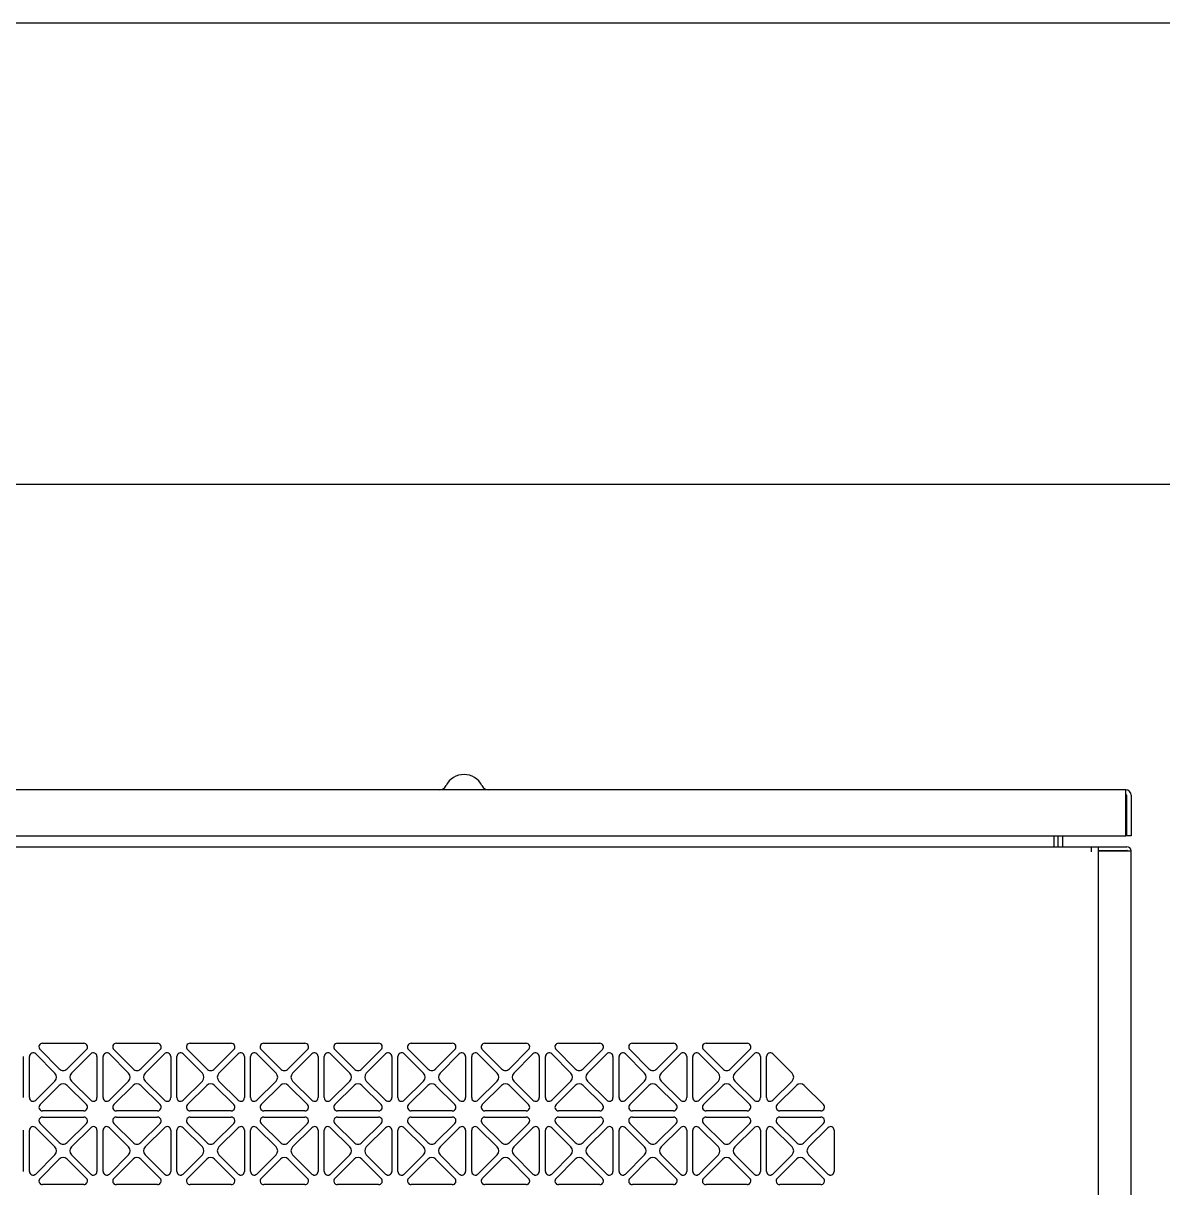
# Model space of a CAD drawing. Extents: x 59521 to 184406, y -1257 to 56672.
# Drawn here: x 68710.6 to 69081.6, y 15827.5 to 16206.5 of the extents above; entities that cross this region are included whole.
import ezdxf

# ---------------------------------------------------------------- set-up
doc = ezdxf.new("R2010")
doc.units = 0
doc.header["$MEASUREMENT"] = 0
doc.layers.get('0').update_dxf_attribs({"linetype": 'CONTINUOUS'})
for name, color, linetype in [('4215-12649_2_1_0', 7, 'CONTINUOUS'), ('4215-12649_2_2_0', 7, 'CONTINUOUS'), ('4215-12649_2_3_0', 7, 'CONTINUOUS'), ('4215-12655_1_0', 7, 'CONTINUOUS'), ('4215-12661_1_0', 7, 'CONTINUOUS'), ('WANGKONG_0', 7, 'CONTINUOUS')]:
    doc.layers.add(name, color=color, linetype=linetype)
doc.layers.add('THICK', color=7, linetype='CONTINUOUS', lineweight=0)

# ---------------------------------------------------------------- blocks, each defined once
blk = doc.blocks.new('ju77')
at = {"layer": '4215-12649_2_1_0', "color": 87, "linetype": 'Continuous'}
for p, q in [((325.96, 477.5), (-405.04, 477.5)), ((325.96, 462.5), (325.96, 477.5)), ((326.16, 475.8), (326.16, 462.5)), ((327.66, 475.8), (327.66, 462.5)), ((-405.04, 462.5), (325.96, 462.5)), ((327.66, 462.5), (326.16, 462.5))]:
    blk.add_line(p, q, dxfattribs=at)
for centre, radius, start, end in [((110.46, 476), 6.5, 26.3878, 153.6122), ((102.4, 480), 2.5, 270, 333.6122), ((118.52, 480), 2.5, 206.3878, 270), ((325.96, 475.8), 1.7, 0, 90), ((325.96, 475.8), 0.2, 0, 90)]:
    blk.add_arc(centre, radius, start, end, dxfattribs=at)
at = {"layer": '4215-12649_2_2_0', "color": 87, "linetype": 'Continuous'}
for p, q in [((303.96, 459), (303.96, 462.5)), ((305.46, 459), (305.46, 462.5))]:
    blk.add_line(p, q, dxfattribs=at)
at = {"layer": '4215-12649_2_3_0', "color": 87, "linetype": 'Continuous'}
blk.add_line((302.46, 462.5), (302.46, 459), dxfattribs=at)
at = {"layer": '4215-12655_1_0', "color": 87, "linetype": 'Continuous'}
for p, q in [((316.96, 459), (326.26, 459)), ((316.96, 457.8), (326.26, 457.8)), ((316.96, 457.6), (327.66, 457.6)), ((327.66, -554.5), (327.66, 457.6))]:
    blk.add_line(p, q, dxfattribs=at)
for radius in [1.4, 0.2]:
    blk.add_arc((326.26, 457.6), radius, 0, 90, dxfattribs=at)
at = {"layer": '4215-12661_1_0', "color": 87, "linetype": 'Continuous'}
for p, q in [((-397.04, 459), (316.96, 459)), ((314.76, 457.3), (314.76, 459)), ((316.96, 459), (316.96, -1554))]:
    blk.add_line(p, q, dxfattribs=at)
at = {"layer": 'WANGKONG_0', "color": 87, "linetype": 'Continuous'}
for p, q in [((-26.73, 395), (-13.35, 395)), ((-2.73, 395), (10.65, 395)), ((21.27, 395), (34.65, 395)), ((45.27, 395), (58.65, 395)), ((69.27, 395), (82.65, 395)), ((93.27, 395), (106.65, 395)), ((117.27, 395), (130.65, 395)), ((141.27, 395), (154.65, 395)), ((165.27, 395), (178.65, 395)), ((189.27, 395), (202.65, 395)), ((-33.04, 390.69), (-33.04, 377.31)), ((-31.04, 377.31), (-31.04, 390.69)), ((-28.99, 391.54), (-22.73, 385.27)), ((-21.31, 386.69), (-27.58, 392.95)), ((-12.5, 392.95), (-18.77, 386.69)), ((-17.35, 385.27), (-11.09, 391.54)), ((-9.04, 390.69), (-9.04, 377.31)), ((-7.04, 377.31), (-7.04, 390.69)), ((-4.99, 391.54), (1.27, 385.27)), ((2.69, 386.69), (-3.58, 392.95)), ((11.5, 392.95), (5.23, 386.69)), ((6.65, 385.27), (12.91, 391.54)), ((14.96, 390.69), (14.96, 377.31)), ((16.96, 377.31), (16.96, 390.69)), ((19.01, 391.54), (25.27, 385.27)), ((26.69, 386.69), (20.42, 392.95)), ((35.5, 392.95), (29.23, 386.69)), ((30.65, 385.27), (36.91, 391.54)), ((38.96, 390.69), (38.96, 377.31)), ((40.96, 377.31), (40.96, 390.69)), ((43.01, 391.54), (49.27, 385.27)), ((50.69, 386.69), (44.42, 392.95)), ((59.5, 392.95), (53.23, 386.69)), ((54.65, 385.27), (60.91, 391.54)), ((62.96, 390.69), (62.96, 377.31)), ((64.96, 377.31), (64.96, 390.69)), ((67.01, 391.54), (73.27, 385.27)), ((74.69, 386.69), (68.42, 392.95)), ((83.5, 392.95), (77.23, 386.69)), ((78.65, 385.27), (84.91, 391.54)), ((86.96, 390.69), (86.96, 377.31)), ((88.96, 377.31), (88.96, 390.69)), ((91.01, 391.54), (97.27, 385.27)), ((98.69, 386.69), (92.42, 392.95)), ((107.5, 392.95), (101.23, 386.69)), ((102.65, 385.27), (108.91, 391.54)), ((110.96, 390.69), (110.96, 377.31)), ((112.96, 377.31), (112.96, 390.69)), ((115.01, 391.54), (121.27, 385.27)), ((122.69, 386.69), (116.42, 392.95)), ((131.5, 392.95), (125.23, 386.69)), ((126.65, 385.27), (132.91, 391.54)), ((134.96, 390.69), (134.96, 377.31)), ((136.96, 377.31), (136.96, 390.69)), ((139.01, 391.54), (145.27, 385.27)), ((146.69, 386.69), (140.42, 392.95)), ((155.5, 392.95), (149.23, 386.69)), ((150.65, 385.27), (156.91, 391.54)), ((158.96, 390.69), (158.96, 377.31)), ((160.96, 377.31), (160.96, 390.69)), ((163.01, 391.54), (169.27, 385.27)), ((170.69, 386.69), (164.42, 392.95)), ((179.5, 392.95), (173.23, 386.69)), ((174.65, 385.27), (180.91, 391.54)), ((182.96, 390.69), (182.96, 377.31)), ((184.96, 377.31), (184.96, 390.69)), ((187.01, 391.54), (193.27, 385.27)), ((194.69, 386.69), (188.42, 392.95)), ((203.5, 392.95), (197.23, 386.69)), ((198.65, 385.27), (204.91, 391.54)), ((206.96, 390.69), (206.96, 377.31)), ((208.96, 377.31), (208.96, 390.69)), ((211.01, 391.54), (217.27, 385.27)), ((-22.73, 382.73), (-28.99, 376.46)), ((-27.58, 375.05), (-21.31, 381.31)), ((-18.77, 381.31), (-12.5, 375.05)), ((-11.09, 376.46), (-17.35, 382.73)), ((1.27, 382.73), (-4.99, 376.46)), ((-3.58, 375.05), (2.69, 381.31)), ((5.23, 381.31), (11.5, 375.05)), ((12.91, 376.46), (6.65, 382.73)), ((25.27, 382.73), (19.01, 376.46)), ((20.42, 375.05), (26.69, 381.31)), ((29.23, 381.31), (35.5, 375.05)), ((36.91, 376.46), (30.65, 382.73)), ((49.27, 382.73), (43.01, 376.46)), ((44.42, 375.05), (50.69, 381.31)), ((53.23, 381.31), (59.5, 375.05)), ((60.91, 376.46), (54.65, 382.73)), ((73.27, 382.73), (67.01, 376.46)), ((68.42, 375.05), (74.69, 381.31)), ((77.23, 381.31), (83.5, 375.05)), ((84.91, 376.46), (78.65, 382.73)), ((97.27, 382.73), (91.01, 376.46)), ((92.42, 375.05), (98.69, 381.31)), ((101.23, 381.31), (107.5, 375.05)), ((108.91, 376.46), (102.65, 382.73)), ((121.27, 382.73), (115.01, 376.46)), ((116.42, 375.05), (122.69, 381.31)), ((125.23, 381.31), (131.5, 375.05)), ((132.91, 376.46), (126.65, 382.73)), ((145.27, 382.73), (139.01, 376.46)), ((140.42, 375.05), (146.69, 381.31)), ((149.23, 381.31), (155.5, 375.05)), ((156.91, 376.46), (150.65, 382.73)), ((169.27, 382.73), (163.01, 376.46)), ((164.42, 375.05), (170.69, 381.31)), ((173.23, 381.31), (179.5, 375.05)), ((180.91, 376.46), (174.65, 382.73)), ((193.27, 382.73), (187.01, 376.46)), ((188.42, 375.05), (194.69, 381.31)), ((197.23, 381.31), (203.5, 375.05)), ((204.91, 376.46), (198.65, 382.73)), ((217.27, 382.73), (211.01, 376.46)), ((212.42, 375.05), (218.69, 381.31)), ((221.23, 381.31), (227.5, 375.05)), ((-13.35, 373), (-26.73, 373)), ((10.65, 373), (-2.73, 373)), ((34.65, 373), (21.27, 373)), ((58.65, 373), (45.27, 373)), ((82.65, 373), (69.27, 373)), ((106.65, 373), (93.27, 373)), ((130.65, 373), (117.27, 373)), ((154.65, 373), (141.27, 373)), ((178.65, 373), (165.27, 373)), ((202.65, 373), (189.27, 373)), ((226.65, 373), (213.27, 373)), ((-21.31, 362.69), (-27.58, 368.95)), ((-26.73, 371), (-13.35, 371)), ((-12.5, 368.95), (-18.77, 362.69)), ((2.69, 362.69), (-3.58, 368.95)), ((-2.73, 371), (10.65, 371)), ((11.5, 368.95), (5.23, 362.69)), ((26.69, 362.69), (20.42, 368.95)), ((21.27, 371), (34.65, 371)), ((35.5, 368.95), (29.23, 362.69)), ((50.69, 362.69), (44.42, 368.95)), ((45.27, 371), (58.65, 371)), ((59.5, 368.95), (53.23, 362.69)), ((74.69, 362.69), (68.42, 368.95)), ((69.27, 371), (82.65, 371)), ((83.5, 368.95), (77.23, 362.69)), ((98.69, 362.69), (92.42, 368.95)), ((93.27, 371), (106.65, 371)), ((107.5, 368.95), (101.23, 362.69)), ((122.69, 362.69), (116.42, 368.95)), ((117.27, 371), (130.65, 371)), ((131.5, 368.95), (125.23, 362.69)), ((146.69, 362.69), (140.42, 368.95)), ((141.27, 371), (154.65, 371)), ((155.5, 368.95), (149.23, 362.69)), ((170.69, 362.69), (164.42, 368.95)), ((165.27, 371), (178.65, 371)), ((179.5, 368.95), (173.23, 362.69)), ((194.69, 362.69), (188.42, 368.95)), ((189.27, 371), (202.65, 371)), ((203.5, 368.95), (197.23, 362.69)), ((218.69, 362.69), (212.42, 368.95)), ((213.27, 371), (226.65, 371)), ((227.5, 368.95), (221.23, 362.69)), ((-33.04, 366.69), (-33.04, 353.31)), ((-31.04, 353.31), (-31.04, 366.69)), ((-28.99, 367.54), (-22.73, 361.27)), ((-17.35, 361.27), (-11.09, 367.54)), ((-9.04, 366.69), (-9.04, 353.31)), ((-7.04, 353.31), (-7.04, 366.69)), ((-4.99, 367.54), (1.27, 361.27)), ((6.65, 361.27), (12.91, 367.54)), ((14.96, 366.69), (14.96, 353.31)), ((16.96, 353.31), (16.96, 366.69)), ((19.01, 367.54), (25.27, 361.27)), ((30.65, 361.27), (36.91, 367.54)), ((38.96, 366.69), (38.96, 353.31)), ((40.96, 353.31), (40.96, 366.69)), ((43.01, 367.54), (49.27, 361.27)), ((54.65, 361.27), (60.91, 367.54)), ((62.96, 366.69), (62.96, 353.31)), ((64.96, 353.31), (64.96, 366.69)), ((67.01, 367.54), (73.27, 361.27)), ((78.65, 361.27), (84.91, 367.54)), ((86.96, 366.69), (86.96, 353.31)), ((88.96, 353.31), (88.96, 366.69)), ((91.01, 367.54), (97.27, 361.27)), ((102.65, 361.27), (108.91, 367.54)), ((110.96, 366.69), (110.96, 353.31)), ((112.96, 353.31), (112.96, 366.69)), ((115.01, 367.54), (121.27, 361.27)), ((126.65, 361.27), (132.91, 367.54)), ((134.96, 366.69), (134.96, 353.31)), ((136.96, 353.31), (136.96, 366.69)), ((139.01, 367.54), (145.27, 361.27)), ((150.65, 361.27), (156.91, 367.54)), ((158.96, 366.69), (158.96, 353.31)), ((160.96, 353.31), (160.96, 366.69)), ((163.01, 367.54), (169.27, 361.27)), ((174.65, 361.27), (180.91, 367.54)), ((182.96, 366.69), (182.96, 353.31)), ((184.96, 353.31), (184.96, 366.69)), ((187.01, 367.54), (193.27, 361.27)), ((198.65, 361.27), (204.91, 367.54)), ((206.96, 366.69), (206.96, 353.31)), ((208.96, 353.31), (208.96, 366.69)), ((211.01, 367.54), (217.27, 361.27)), ((222.65, 361.27), (228.91, 367.54)), ((230.96, 366.69), (230.96, 353.31)), ((-22.73, 358.73), (-28.99, 352.46)), ((-27.58, 351.05), (-21.31, 357.31)), ((-18.77, 357.31), (-12.5, 351.05)), ((-11.09, 352.46), (-17.35, 358.73)), ((1.27, 358.73), (-4.99, 352.46)), ((-3.58, 351.05), (2.69, 357.31)), ((5.23, 357.31), (11.5, 351.05)), ((12.91, 352.46), (6.65, 358.73)), ((25.27, 358.73), (19.01, 352.46)), ((20.42, 351.05), (26.69, 357.31)), ((29.23, 357.31), (35.5, 351.05)), ((36.91, 352.46), (30.65, 358.73)), ((49.27, 358.73), (43.01, 352.46)), ((44.42, 351.05), (50.69, 357.31)), ((53.23, 357.31), (59.5, 351.05)), ((60.91, 352.46), (54.65, 358.73)), ((73.27, 358.73), (67.01, 352.46)), ((68.42, 351.05), (74.69, 357.31)), ((77.23, 357.31), (83.5, 351.05)), ((84.91, 352.46), (78.65, 358.73)), ((97.27, 358.73), (91.01, 352.46)), ((92.42, 351.05), (98.69, 357.31)), ((101.23, 357.31), (107.5, 351.05)), ((108.91, 352.46), (102.65, 358.73)), ((121.27, 358.73), (115.01, 352.46)), ((116.42, 351.05), (122.69, 357.31)), ((125.23, 357.31), (131.5, 351.05)), ((132.91, 352.46), (126.65, 358.73)), ((145.27, 358.73), (139.01, 352.46)), ((140.42, 351.05), (146.69, 357.31)), ((149.23, 357.31), (155.5, 351.05)), ((156.91, 352.46), (150.65, 358.73)), ((169.27, 358.73), (163.01, 352.46)), ((164.42, 351.05), (170.69, 357.31)), ((173.23, 357.31), (179.5, 351.05)), ((180.91, 352.46), (174.65, 358.73)), ((193.27, 358.73), (187.01, 352.46)), ((188.42, 351.05), (194.69, 357.31)), ((197.23, 357.31), (203.5, 351.05)), ((204.91, 352.46), (198.65, 358.73)), ((217.27, 358.73), (211.01, 352.46)), ((212.42, 351.05), (218.69, 357.31)), ((221.23, 357.31), (227.5, 351.05)), ((228.91, 352.46), (222.65, 358.73)), ((-13.35, 349), (-26.73, 349)), ((10.65, 349), (-2.73, 349)), ((34.65, 349), (21.27, 349)), ((58.65, 349), (45.27, 349)), ((82.65, 349), (69.27, 349)), ((106.65, 349), (93.27, 349)), ((130.65, 349), (117.27, 349)), ((154.65, 349), (141.27, 349)), ((178.65, 349), (165.27, 349)), ((202.65, 349), (189.27, 349)), ((226.65, 349), (213.27, 349))]:
    blk.add_line(p, q, dxfattribs=at)
for centre, radius, start, end in [((-26.73, 393.8), 1.2, 90, 225), ((-13.35, 393.8), 1.2, 315, 90), ((-2.73, 393.8), 1.2, 90, 225), ((10.65, 393.8), 1.2, 315, 90), ((21.27, 393.8), 1.2, 90, 225), ((34.65, 393.8), 1.2, 315, 90), ((45.27, 393.8), 1.2, 90, 225), ((58.65, 393.8), 1.2, 315, 90), ((69.27, 393.8), 1.2, 90, 225), ((82.65, 393.8), 1.2, 315, 90), ((93.27, 393.8), 1.2, 90, 225), ((106.65, 393.8), 1.2, 315, 90), ((117.27, 393.8), 1.2, 90, 225), ((130.65, 393.8), 1.2, 315, 90), ((141.27, 393.8), 1.2, 90, 225), ((154.65, 393.8), 1.2, 315, 90), ((165.27, 393.8), 1.2, 90, 225), ((178.65, 393.8), 1.2, 315, 90), ((189.27, 393.8), 1.2, 90, 225), ((202.65, 393.8), 1.2, 315, 90), ((-29.84, 390.69), 1.2, 45, 180), ((-10.24, 390.69), 1.2, 0, 135), ((-5.84, 390.69), 1.2, 45, 180), ((13.76, 390.69), 1.2, 0, 135), ((18.16, 390.69), 1.2, 45, 180), ((37.76, 390.69), 1.2, 0, 135), ((42.16, 390.69), 1.2, 45, 180), ((61.76, 390.69), 1.2, 0, 135), ((66.16, 390.69), 1.2, 45, 180), ((85.76, 390.69), 1.2, 0, 135), ((90.16, 390.69), 1.2, 45, 180), ((109.76, 390.69), 1.2, 0, 135), ((114.16, 390.69), 1.2, 45, 180), ((133.76, 390.69), 1.2, 0, 135), ((138.16, 390.69), 1.2, 45, 180), ((157.76, 390.69), 1.2, 0, 135), ((162.16, 390.69), 1.2, 45, 180), ((181.76, 390.69), 1.2, 0, 135), ((186.16, 390.69), 1.2, 45, 180), ((205.76, 390.69), 1.2, 0, 135), ((210.16, 390.69), 1.2, 45, 180), ((-20.04, 387.96), 1.8, 225, 315), ((3.96, 387.96), 1.8, 225, 315), ((27.96, 387.96), 1.8, 225, 315), ((51.96, 387.96), 1.8, 225, 315), ((75.96, 387.96), 1.8, 225, 315), ((99.96, 387.96), 1.8, 225, 315), ((123.96, 387.96), 1.8, 225, 315), ((147.96, 387.96), 1.8, 225, 315), ((171.96, 387.96), 1.8, 225, 315), ((195.96, 387.96), 1.8, 225, 315), ((-24, 384), 1.8, 315, 45), ((-16.08, 384), 1.8, 135, 225), ((0, 384), 1.8, 315, 45), ((7.92, 384), 1.8, 135, 225), ((24, 384), 1.8, 315, 45), ((31.92, 384), 1.8, 135, 225), ((48, 384), 1.8, 315, 45), ((55.92, 384), 1.8, 135, 225), ((72, 384), 1.8, 315, 45), ((79.92, 384), 1.8, 135, 225), ((96, 384), 1.8, 315, 45), ((103.92, 384), 1.8, 135, 225), ((120, 384), 1.8, 315, 45), ((127.92, 384), 1.8, 135, 225), ((144, 384), 1.8, 315, 45), ((151.92, 384), 1.8, 135, 225), ((168, 384), 1.8, 315, 45), ((175.92, 384), 1.8, 135, 225), ((192, 384), 1.8, 315, 45), ((199.92, 384), 1.8, 135, 225), ((216, 384), 1.8, 315, 45), ((-20.04, 380.04), 1.8, 45, 135), ((3.96, 380.04), 1.8, 45, 135), ((27.96, 380.04), 1.8, 45, 135), ((51.96, 380.04), 1.8, 45, 135), ((75.96, 380.04), 1.8, 45, 135), ((99.96, 380.04), 1.8, 45, 135), ((123.96, 380.04), 1.8, 45, 135), ((147.96, 380.04), 1.8, 45, 135), ((171.96, 380.04), 1.8, 45, 135), ((195.96, 380.04), 1.8, 45, 135), ((219.96, 380.04), 1.8, 45, 135), ((-29.84, 377.31), 1.2, 180, 315), ((-10.24, 377.31), 1.2, 225, 0), ((-5.84, 377.31), 1.2, 180, 315), ((13.76, 377.31), 1.2, 225, 0), ((18.16, 377.31), 1.2, 180, 315), ((37.76, 377.31), 1.2, 225, 0), ((42.16, 377.31), 1.2, 180, 315), ((61.76, 377.31), 1.2, 225, 0), ((66.16, 377.31), 1.2, 180, 315), ((85.76, 377.31), 1.2, 225, 0), ((90.16, 377.31), 1.2, 180, 315), ((109.76, 377.31), 1.2, 225, 0), ((114.16, 377.31), 1.2, 180, 315), ((133.76, 377.31), 1.2, 225, 0), ((138.16, 377.31), 1.2, 180, 315), ((157.76, 377.31), 1.2, 225, 0), ((162.16, 377.31), 1.2, 180, 315), ((181.76, 377.31), 1.2, 225, 0), ((186.16, 377.31), 1.2, 180, 315), ((205.76, 377.31), 1.2, 225, 0), ((210.16, 377.31), 1.2, 180, 315), ((-26.73, 374.2), 1.2, 135, 270), ((-13.35, 374.2), 1.2, 270, 45), ((-2.73, 374.2), 1.2, 135, 270), ((10.65, 374.2), 1.2, 270, 45), ((21.27, 374.2), 1.2, 135, 270), ((34.65, 374.2), 1.2, 270, 45), ((45.27, 374.2), 1.2, 135, 270), ((58.65, 374.2), 1.2, 270, 45), ((69.27, 374.2), 1.2, 135, 270), ((82.65, 374.2), 1.2, 270, 45), ((93.27, 374.2), 1.2, 135, 270), ((106.65, 374.2), 1.2, 270, 45), ((117.27, 374.2), 1.2, 135, 270), ((130.65, 374.2), 1.2, 270, 45), ((141.27, 374.2), 1.2, 135, 270), ((154.65, 374.2), 1.2, 270, 45), ((165.27, 374.2), 1.2, 135, 270), ((178.65, 374.2), 1.2, 270, 45), ((189.27, 374.2), 1.2, 135, 270), ((202.65, 374.2), 1.2, 270, 45), ((213.27, 374.2), 1.2, 135, 270), ((226.65, 374.2), 1.2, 270, 45), ((-29.84, 366.69), 1.2, 45, 180), ((-26.73, 369.8), 1.2, 90, 225), ((-13.35, 369.8), 1.2, 315, 90), ((-10.24, 366.69), 1.2, 0, 135), ((-5.84, 366.69), 1.2, 45, 180), ((-2.73, 369.8), 1.2, 90, 225), ((10.65, 369.8), 1.2, 315, 90), ((13.76, 366.69), 1.2, 0, 135), ((18.16, 366.69), 1.2, 45, 180), ((21.27, 369.8), 1.2, 90, 225), ((34.65, 369.8), 1.2, 315, 90), ((37.76, 366.69), 1.2, 0, 135), ((42.16, 366.69), 1.2, 45, 180), ((45.27, 369.8), 1.2, 90, 225), ((58.65, 369.8), 1.2, 315, 90), ((61.76, 366.69), 1.2, 0, 135), ((66.16, 366.69), 1.2, 45, 180), ((69.27, 369.8), 1.2, 90, 225), ((82.65, 369.8), 1.2, 315, 90), ((85.76, 366.69), 1.2, 0, 135), ((90.16, 366.69), 1.2, 45, 180), ((93.27, 369.8), 1.2, 90, 225), ((106.65, 369.8), 1.2, 315, 90), ((109.76, 366.69), 1.2, 0, 135), ((114.16, 366.69), 1.2, 45, 180), ((117.27, 369.8), 1.2, 90, 225), ((130.65, 369.8), 1.2, 315, 90), ((133.76, 366.69), 1.2, 0, 135), ((138.16, 366.69), 1.2, 45, 180), ((141.27, 369.8), 1.2, 90, 225), ((154.65, 369.8), 1.2, 315, 90), ((157.76, 366.69), 1.2, 0, 135), ((162.16, 366.69), 1.2, 45, 180), ((165.27, 369.8), 1.2, 90, 225), ((178.65, 369.8), 1.2, 315, 90), ((181.76, 366.69), 1.2, 0, 135), ((186.16, 366.69), 1.2, 45, 180), ((189.27, 369.8), 1.2, 90, 225), ((202.65, 369.8), 1.2, 315, 90), ((205.76, 366.69), 1.2, 0, 135), ((210.16, 366.69), 1.2, 45, 180), ((213.27, 369.8), 1.2, 90, 225), ((226.65, 369.8), 1.2, 315, 90), ((229.76, 366.69), 1.2, 0, 135), ((-24, 360), 1.8, 315, 45), ((-20.04, 363.96), 1.8, 225, 315), ((-16.08, 360), 1.8, 135, 225), ((0, 360), 1.8, 315, 45), ((3.96, 363.96), 1.8, 225, 315), ((7.92, 360), 1.8, 135, 225), ((24, 360), 1.8, 315, 45), ((27.96, 363.96), 1.8, 225, 315), ((31.92, 360), 1.8, 135, 225), ((48, 360), 1.8, 315, 45), ((51.96, 363.96), 1.8, 225, 315), ((55.92, 360), 1.8, 135, 225), ((72, 360), 1.8, 315, 45), ((75.96, 363.96), 1.8, 225, 315), ((79.92, 360), 1.8, 135, 225), ((96, 360), 1.8, 315, 45), ((99.96, 363.96), 1.8, 225, 315), ((103.92, 360), 1.8, 135, 225), ((120, 360), 1.8, 315, 45), ((123.96, 363.96), 1.8, 225, 315), ((127.92, 360), 1.8, 135, 225), ((144, 360), 1.8, 315, 45), ((147.96, 363.96), 1.8, 225, 315), ((151.92, 360), 1.8, 135, 225), ((168, 360), 1.8, 315, 45), ((171.96, 363.96), 1.8, 225, 315), ((175.92, 360), 1.8, 135, 225), ((192, 360), 1.8, 315, 45), ((195.96, 363.96), 1.8, 225, 315), ((199.92, 360), 1.8, 135, 225), ((216, 360), 1.8, 315, 45), ((219.96, 363.96), 1.8, 225, 315), ((223.92, 360), 1.8, 135, 225), ((-20.04, 356.04), 1.8, 45, 135), ((3.96, 356.04), 1.8, 45, 135), ((27.96, 356.04), 1.8, 45, 135), ((51.96, 356.04), 1.8, 45, 135), ((75.96, 356.04), 1.8, 45, 135), ((99.96, 356.04), 1.8, 45, 135), ((123.96, 356.04), 1.8, 45, 135), ((147.96, 356.04), 1.8, 45, 135), ((171.96, 356.04), 1.8, 45, 135), ((195.96, 356.04), 1.8, 45, 135), ((219.96, 356.04), 1.8, 45, 135), ((-29.84, 353.31), 1.2, 180, 315), ((-10.24, 353.31), 1.2, 225, 0), ((-5.84, 353.31), 1.2, 180, 315), ((13.76, 353.31), 1.2, 225, 0), ((18.16, 353.31), 1.2, 180, 315), ((37.76, 353.31), 1.2, 225, 0), ((42.16, 353.31), 1.2, 180, 315), ((61.76, 353.31), 1.2, 225, 0), ((66.16, 353.31), 1.2, 180, 315), ((85.76, 353.31), 1.2, 225, 0), ((90.16, 353.31), 1.2, 180, 315), ((109.76, 353.31), 1.2, 225, 0), ((114.16, 353.31), 1.2, 180, 315), ((133.76, 353.31), 1.2, 225, 0), ((138.16, 353.31), 1.2, 180, 315), ((157.76, 353.31), 1.2, 225, 0), ((162.16, 353.31), 1.2, 180, 315), ((181.76, 353.31), 1.2, 225, 0), ((186.16, 353.31), 1.2, 180, 315), ((205.76, 353.31), 1.2, 225, 0), ((210.16, 353.31), 1.2, 180, 315), ((229.76, 353.31), 1.2, 225, 0), ((-26.73, 350.2), 1.2, 135, 270), ((-13.35, 350.2), 1.2, 270, 45), ((-2.73, 350.2), 1.2, 135, 270), ((10.65, 350.2), 1.2, 270, 45), ((21.27, 350.2), 1.2, 135, 270), ((34.65, 350.2), 1.2, 270, 45), ((45.27, 350.2), 1.2, 135, 270), ((58.65, 350.2), 1.2, 270, 45), ((69.27, 350.2), 1.2, 135, 270), ((82.65, 350.2), 1.2, 270, 45), ((93.27, 350.2), 1.2, 135, 270), ((106.65, 350.2), 1.2, 270, 45), ((117.27, 350.2), 1.2, 135, 270), ((130.65, 350.2), 1.2, 270, 45), ((141.27, 350.2), 1.2, 135, 270), ((154.65, 350.2), 1.2, 270, 45), ((165.27, 350.2), 1.2, 135, 270), ((178.65, 350.2), 1.2, 270, 45), ((189.27, 350.2), 1.2, 135, 270), ((202.65, 350.2), 1.2, 270, 45), ((213.27, 350.2), 1.2, 135, 270), ((226.65, 350.2), 1.2, 270, 45)]:
    blk.add_arc(centre, radius, start, end, dxfattribs=at)

msp = doc.modelspace()

# ---------------------------------------------------------------- linework, layer by layer
at = {"layer": 'THICK', "lineweight": -3}
msp.add_lwpolyline([(77414.239, 16056.528), (77414.239, 16119.528), (77390.239, 16119.528), (77390.239, 16206.528), (65554.239, 16206.528), (65554.239, 16119.528), (65530.239, 16119.528), (65530.239, 16056.528)], close=True, dxfattribs=at)

# ---------------------------------------------------------------- block references
msp.add_blockref('ju77', (68743.641, 15479.528))

doc.saveas('drawing.dxf')
